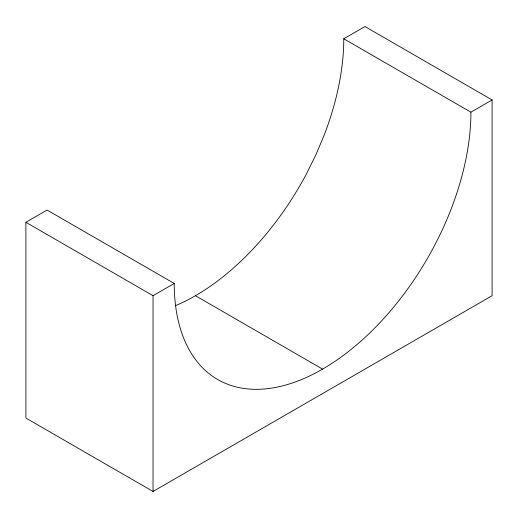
<?xml version="1.0" encoding="UTF-8"?>
<svg xmlns="http://www.w3.org/2000/svg" width="518" height="518" viewBox="0 0 518 518"><rect width="100%" height="100%" fill="white"/><g stroke="black" fill="none" stroke-linecap="round" stroke-linejoin="round"><path stroke-width="0.78" d="M25.9 222.293L47.093 210.062L174.236 283.469A209.777 121.115 -60 0 0 322.572 369.114A209.777 121.115 -60 0 0 470.907 112.186L492.1 99.948L492.1 295.707L153.043 491.459L25.9 418.052L25.9 222.293L153.043 295.7L174.236 283.469M175.337 305.724A209.777 121.115 -60 0 0 306.293 174.203L316.019 154.545L324.449 134.447A209.777 121.115 -60 0 0 343.764 38.779L364.957 26.541L492.1 99.948M343.764 38.779L470.907 112.186M195.428 295.707L322.572 369.114M153.043 295.7L153.043 491.459"/></g></svg>
